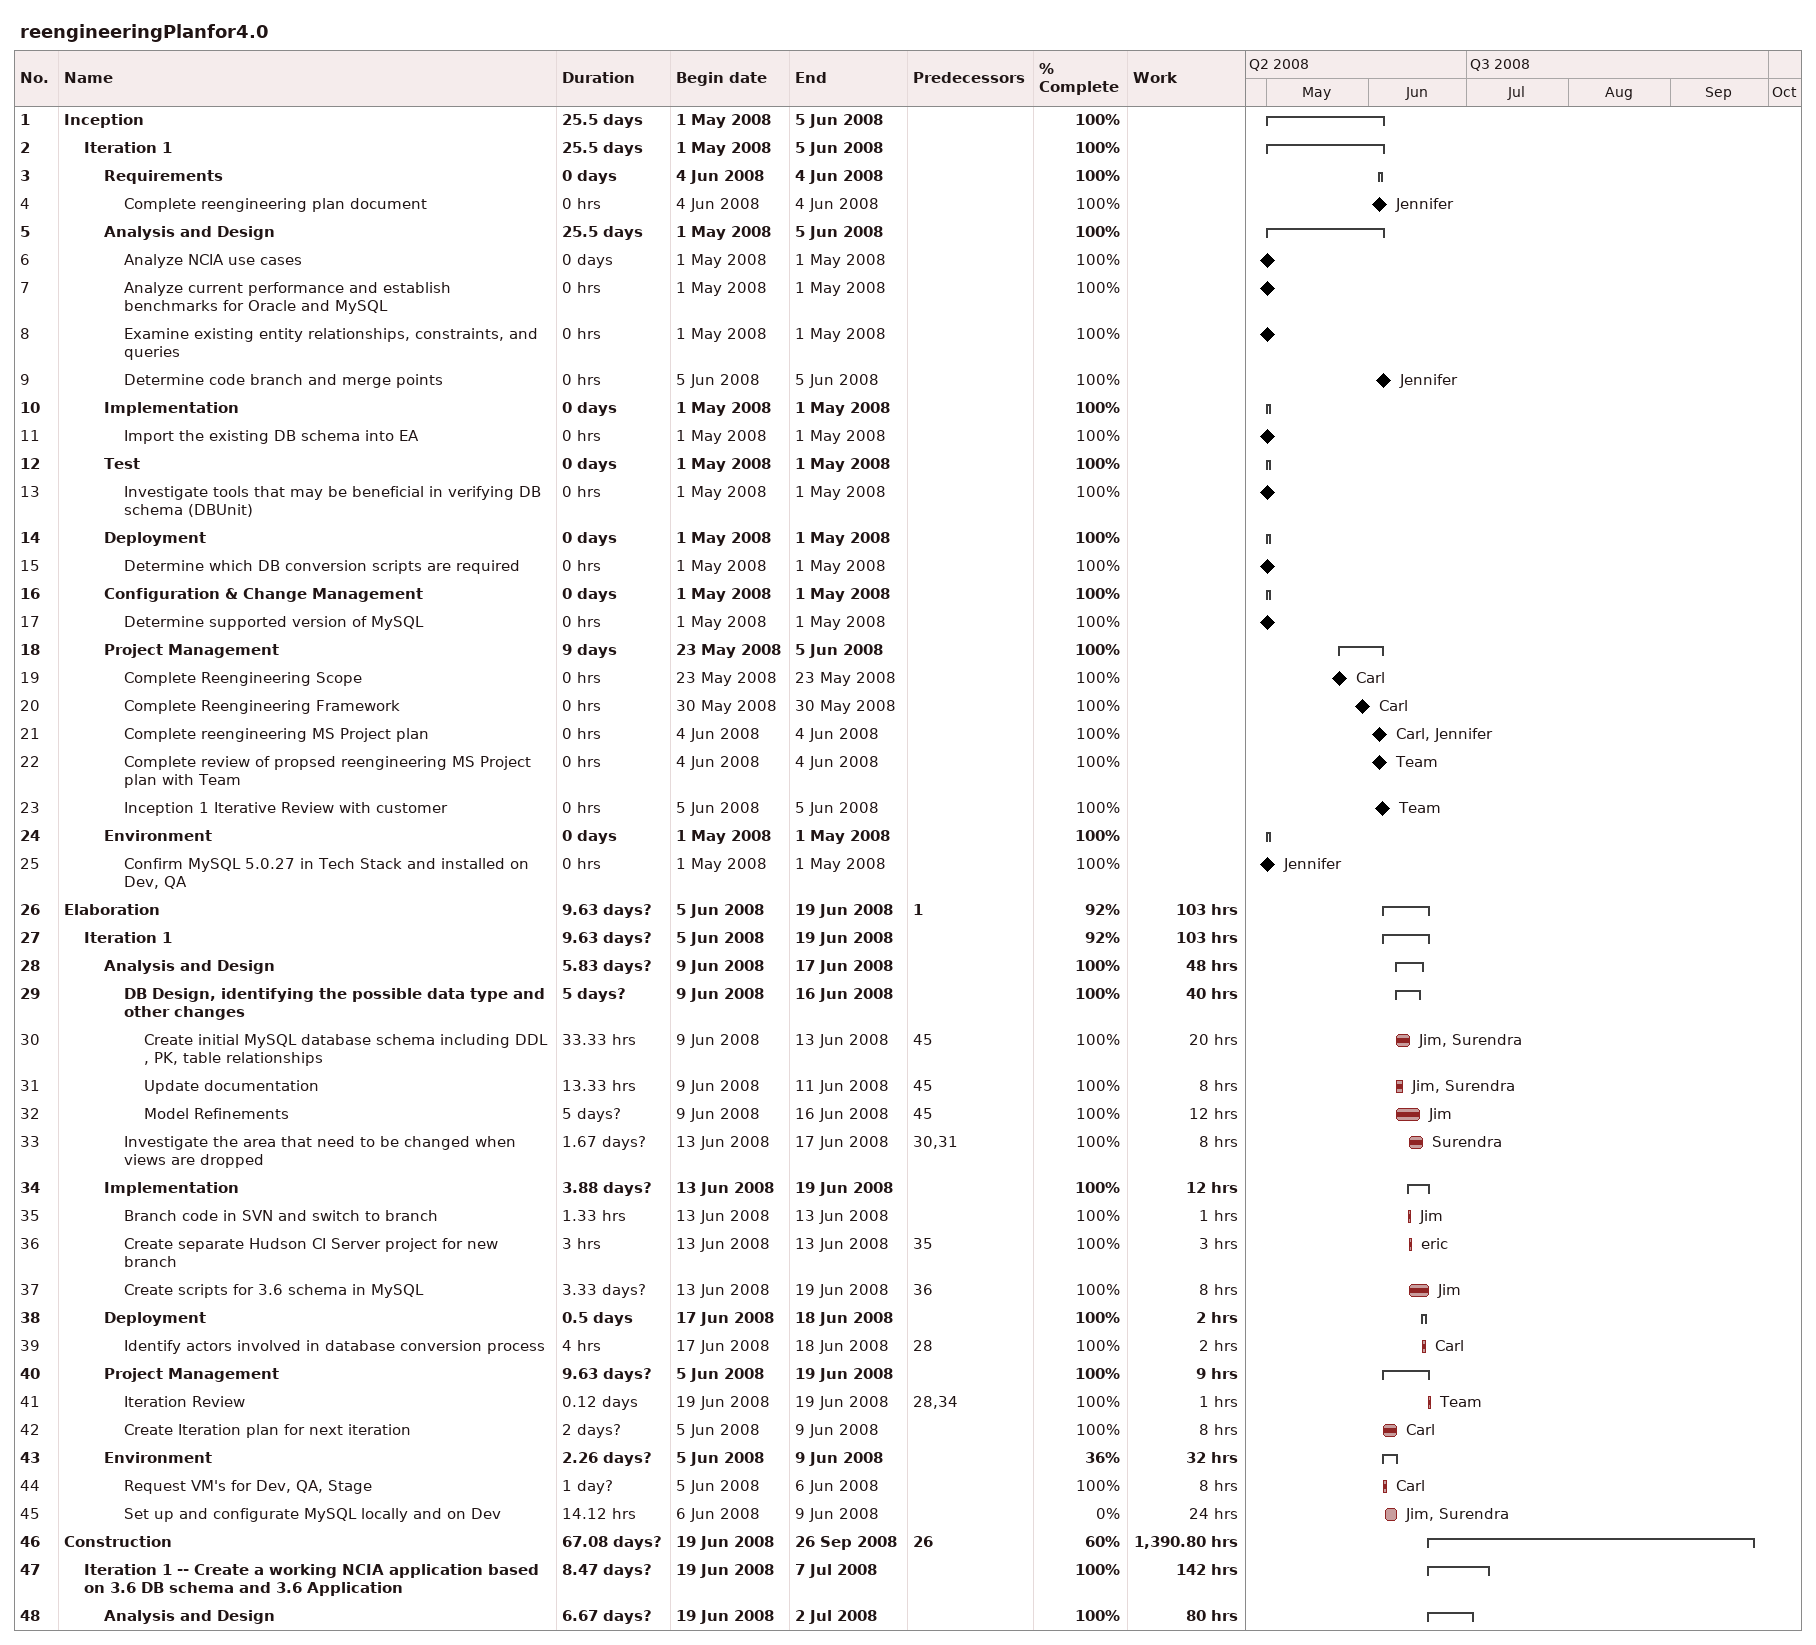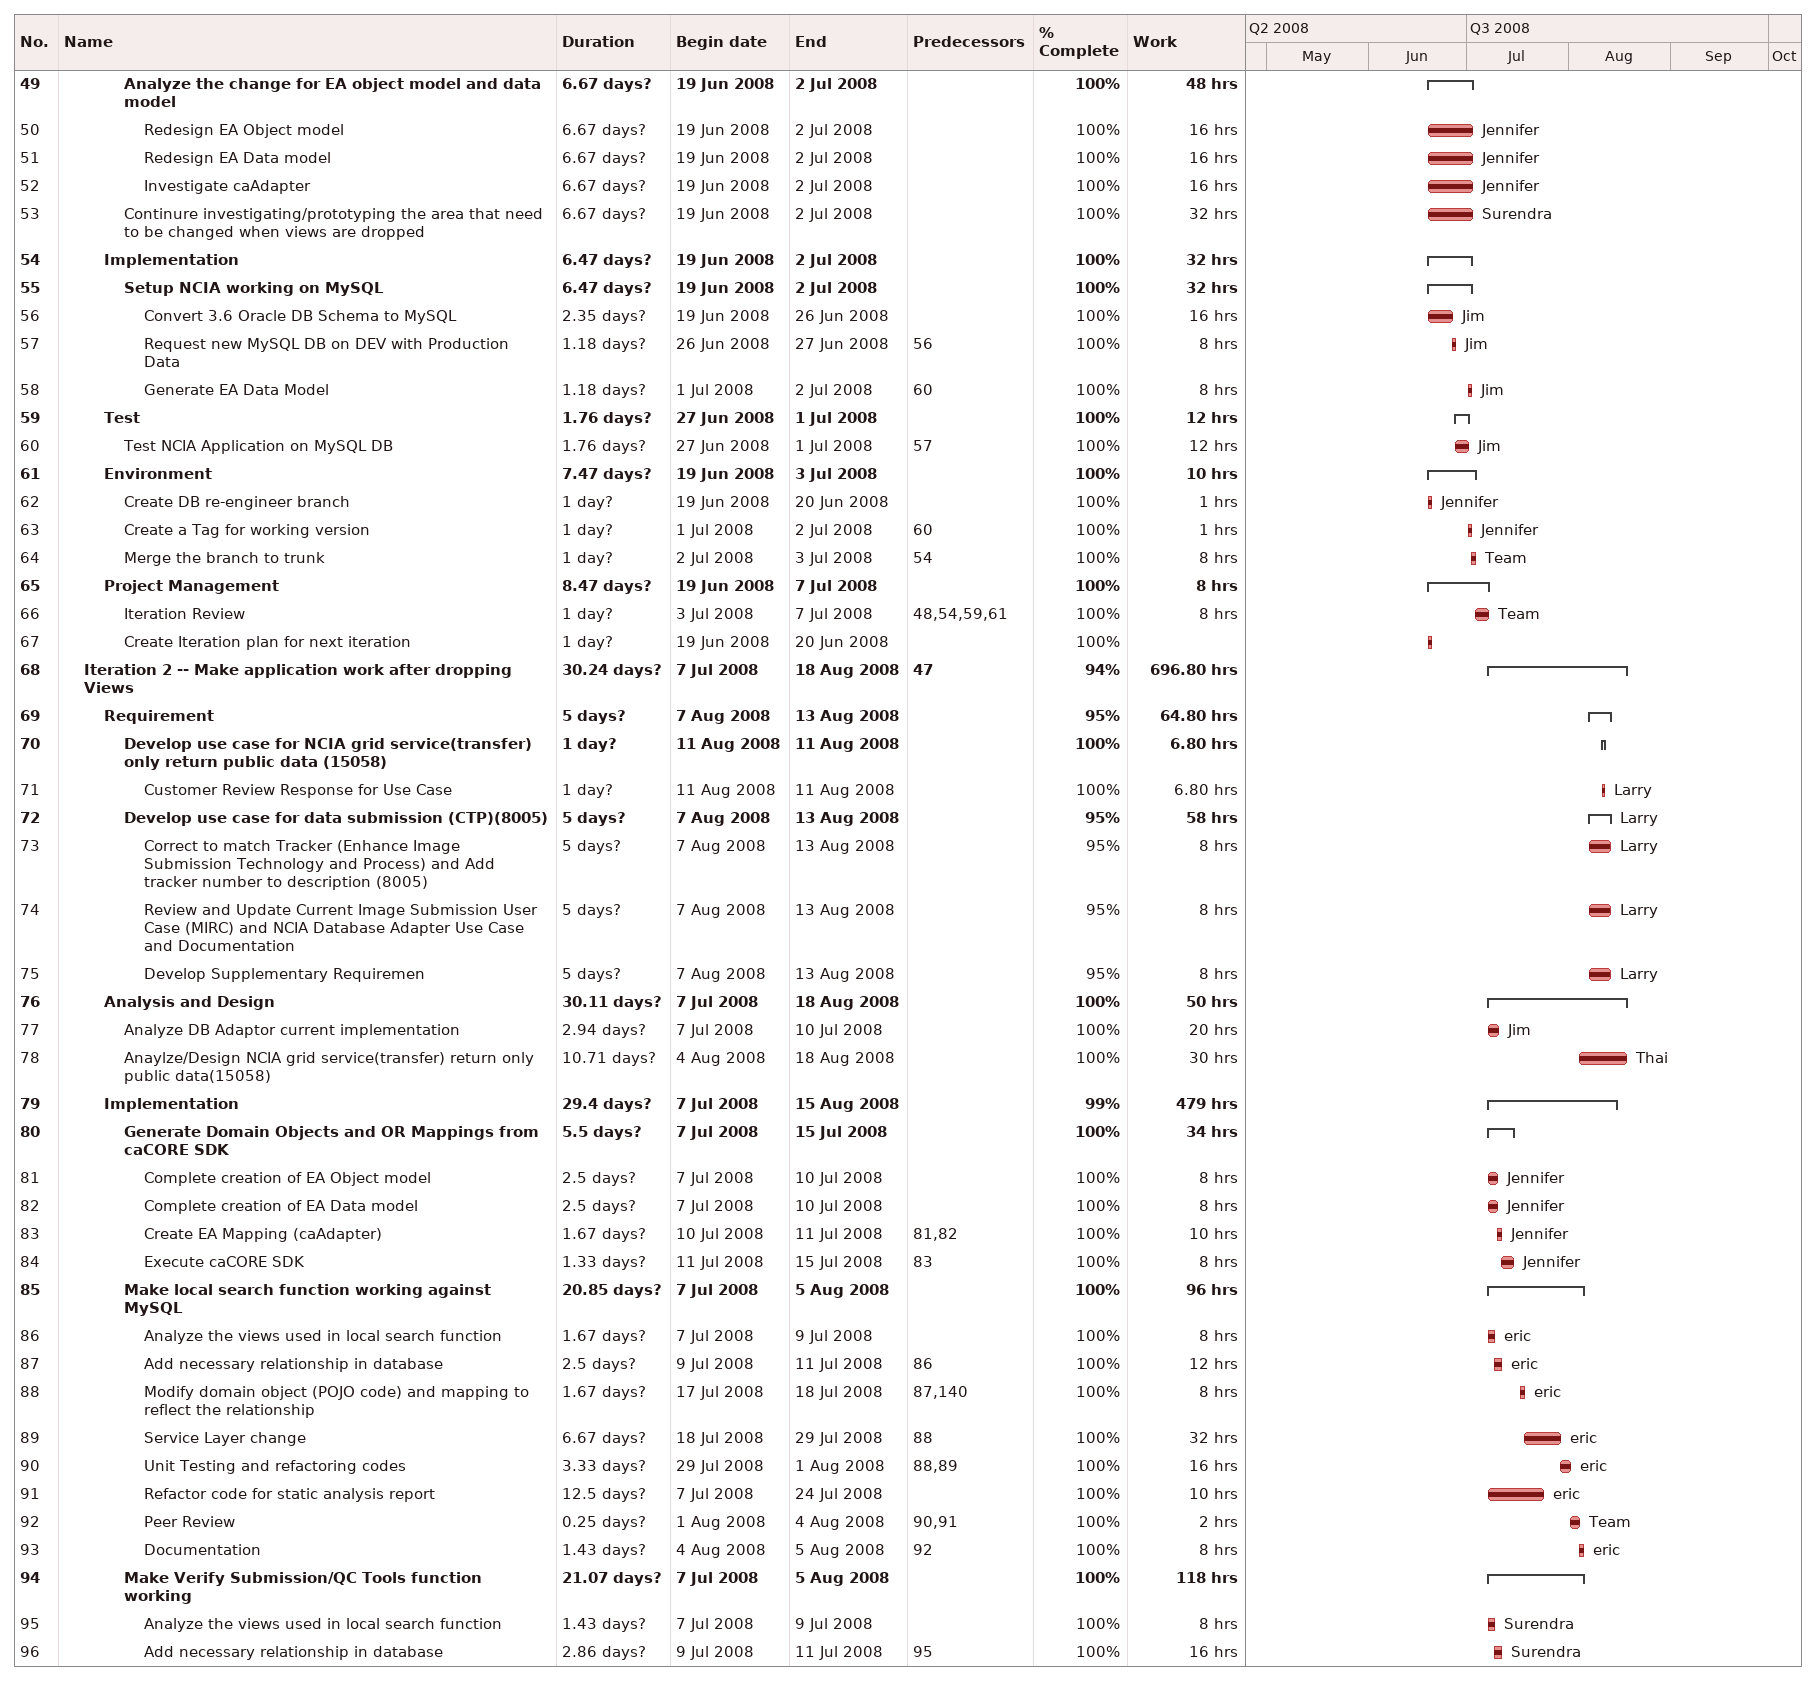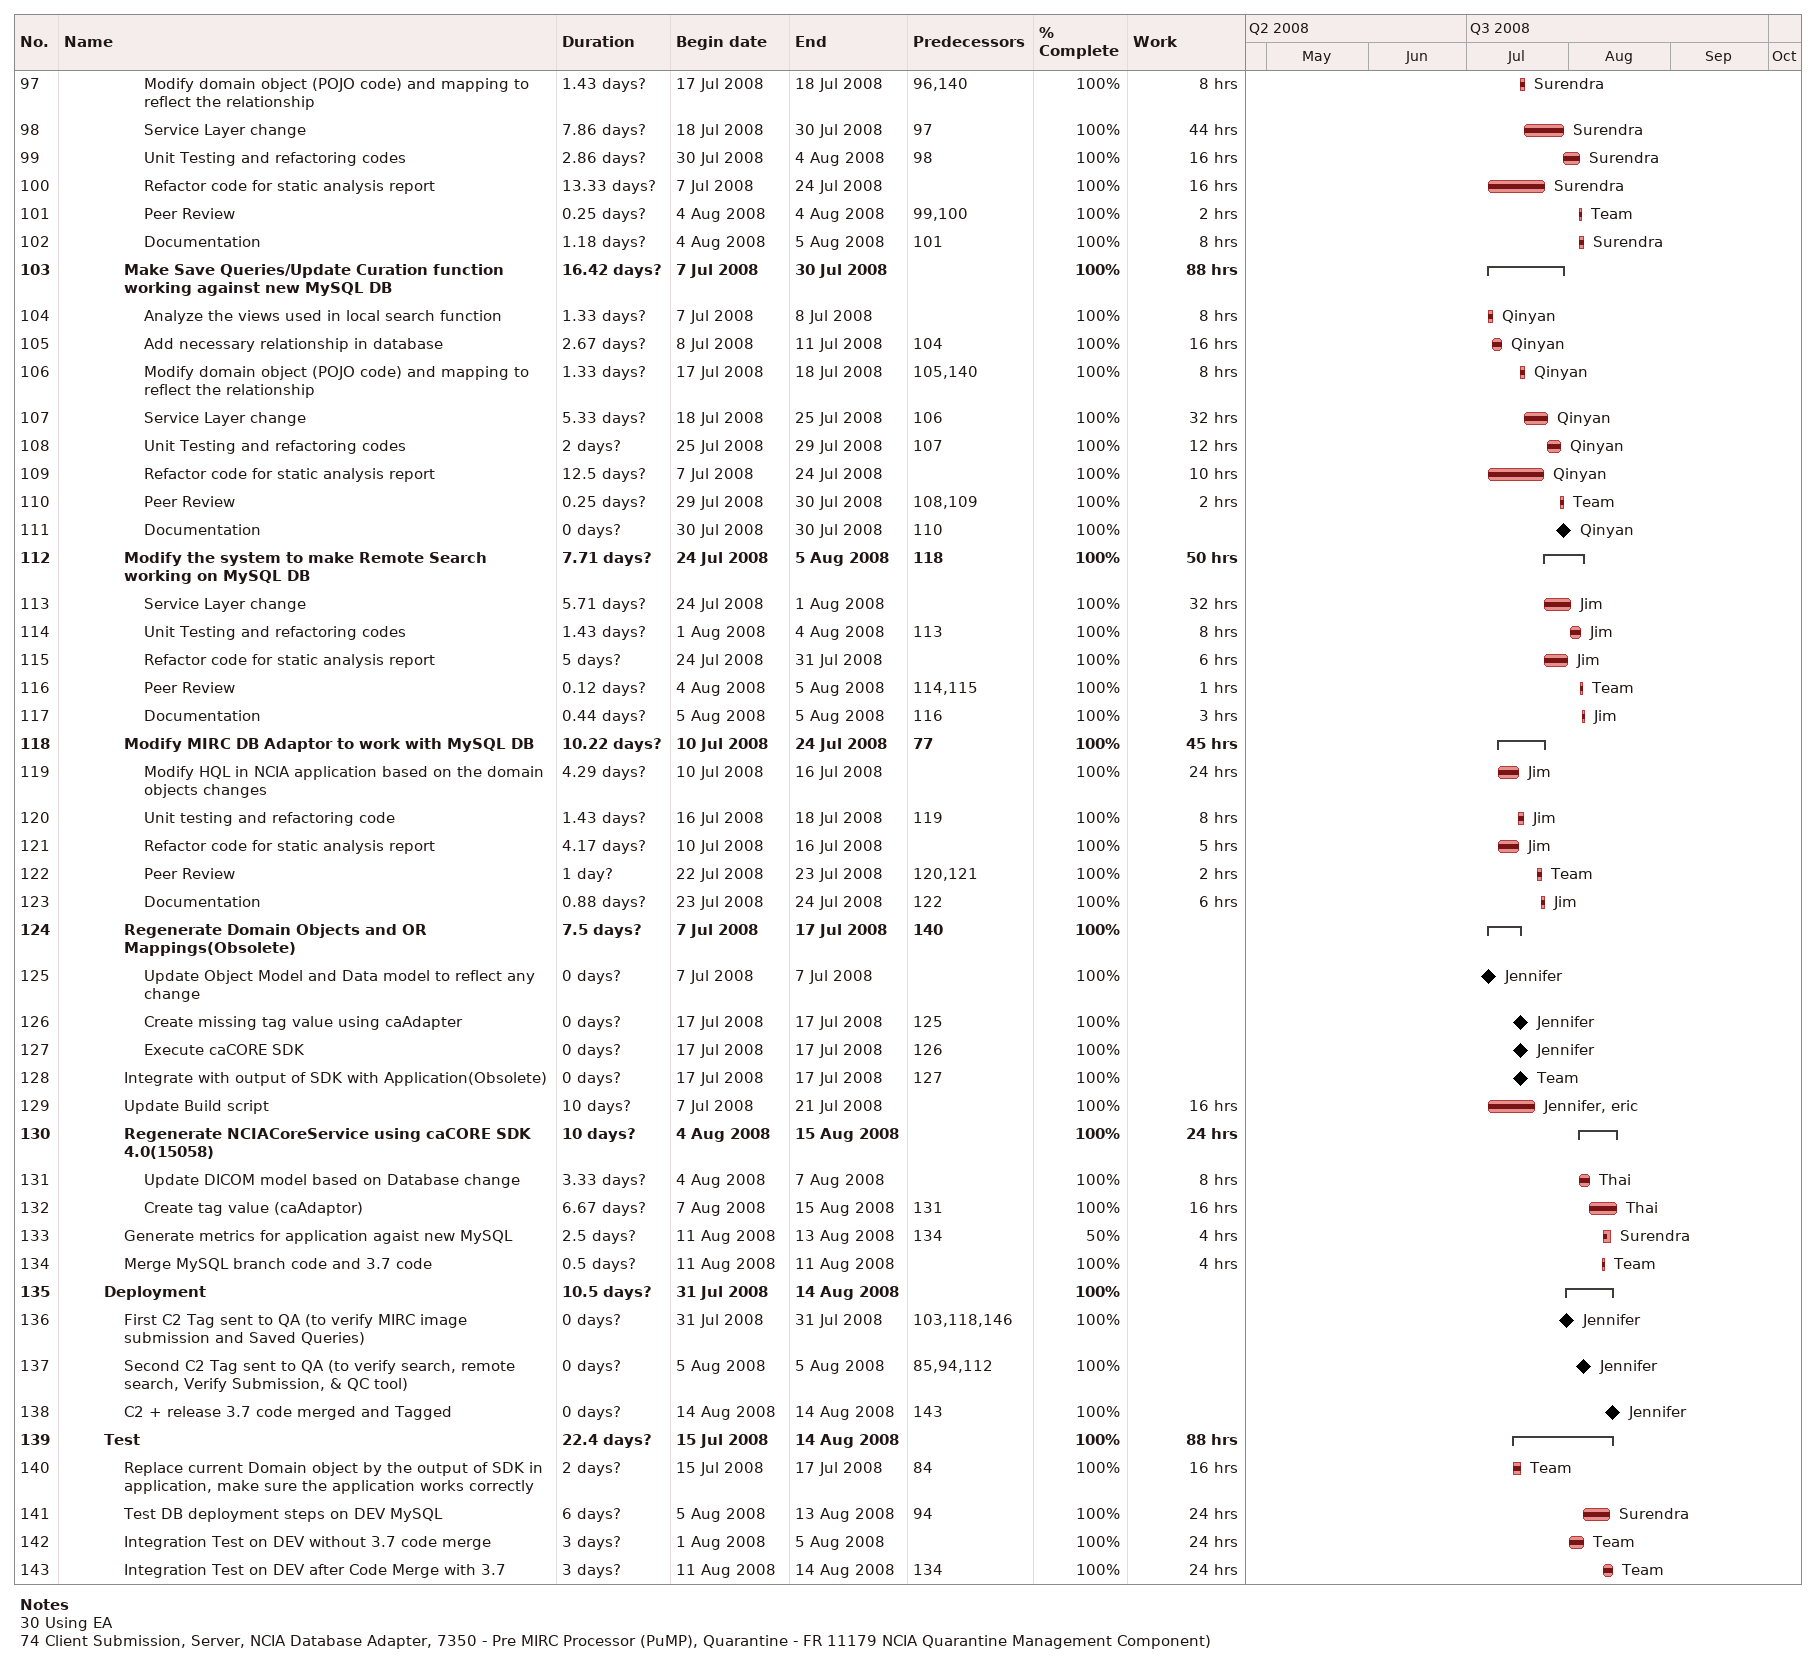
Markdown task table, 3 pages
reengineeringPlanfor4.0

| ID | Level | Task | Duration | Start | Finish | Predecessors | Resources | % complete | Work (h) |
|---|---|---|---|---|---|---|---|---|---|
| 1 | 1 | **Inception** | 25.5d | 2008-05-01 | 2008-06-05 |  |  | 100 |  |
| 2 | 2 | **Iteration 1** | 25.5d | 2008-05-01 | 2008-06-05 |  |  | 100 |  |
| 3 | 3 | **Requirements** | 0d | 2008-06-04 | 2008-06-04 |  |  | 100 |  |
| 4 | 4 | Complete reengineering plan document | 0h | 2008-06-04 | 2008-06-04 |  | Jennifer | 100 |  |
| 5 | 3 | **Analysis and Design** | 25.5d | 2008-05-01 | 2008-06-05 |  |  | 100 |  |
| 6 | 4 | Analyze NCIA use cases | 0d | 2008-05-01 | 2008-05-01 |  |  | 100 |  |
| 7 | 4 | Analyze current performance and establish benchmarks for Oracle and MySQL | 0h | 2008-05-01 | 2008-05-01 |  |  | 100 |  |
| 8 | 4 | Examine existing entity relationships, constraints, and queries | 0h | 2008-05-01 | 2008-05-01 |  |  | 100 |  |
| 9 | 4 | Determine code branch and merge points | 0h | 2008-06-05 | 2008-06-05 |  | Jennifer | 100 |  |
| 10 | 3 | **Implementation** | 0d | 2008-05-01 | 2008-05-01 |  |  | 100 |  |
| 11 | 4 | Import the existing DB schema into EA | 0h | 2008-05-01 | 2008-05-01 |  |  | 100 |  |
| 12 | 3 | **Test** | 0d | 2008-05-01 | 2008-05-01 |  |  | 100 |  |
| 13 | 4 | Investigate tools that may be beneficial in verifying DB schema (DBUnit) | 0h | 2008-05-01 | 2008-05-01 |  |  | 100 |  |
| 14 | 3 | **Deployment** | 0d | 2008-05-01 | 2008-05-01 |  |  | 100 |  |
| 15 | 4 | Determine which DB conversion scripts are required | 0h | 2008-05-01 | 2008-05-01 |  |  | 100 |  |
| 16 | 3 | **Configuration & Change Management** | 0d | 2008-05-01 | 2008-05-01 |  |  | 100 |  |
| 17 | 4 | Determine supported version of MySQL | 0h | 2008-05-01 | 2008-05-01 |  |  | 100 |  |
| 18 | 3 | **Project Management** | 9d | 2008-05-23 | 2008-06-05 |  |  | 100 |  |
| 19 | 4 | Complete Reengineering Scope | 0h | 2008-05-23 | 2008-05-23 |  | Carl | 100 |  |
| 20 | 4 | Complete Reengineering Framework | 0h | 2008-05-30 | 2008-05-30 |  | Carl | 100 |  |
| 21 | 4 | Complete reengineering MS Project plan | 0h | 2008-06-04 | 2008-06-04 |  | Carl, Jennifer | 100 |  |
| 22 | 4 | Complete review of propsed reengineering MS Project plan with Team | 0h | 2008-06-04 | 2008-06-04 |  | Team | 100 |  |
| 23 | 4 | Inception 1 Iterative Review with customer | 0h | 2008-06-05 | 2008-06-05 |  | Team | 100 |  |
| 24 | 3 | **Environment** | 0d | 2008-05-01 | 2008-05-01 |  |  | 100 |  |
| 25 | 4 | Confirm MySQL 5.0.27 in Tech Stack and installed on Dev, QA | 0h | 2008-05-01 | 2008-05-01 |  | Jennifer | 100 |  |
| 26 | 1 | **Elaboration** | 9.63d? | 2008-06-05 | 2008-06-19 | 1 |  | 92 | 103 |
| 27 | 2 | **Iteration 1** | 9.63d? | 2008-06-05 | 2008-06-19 |  |  | 92 | 103 |
| 28 | 3 | **Analysis and Design** | 5.83d? | 2008-06-09 | 2008-06-17 |  |  | 100 | 48 |
| 29 | 4 | **DB Design, identifying the possible data type and other changes** | 5d? | 2008-06-09 | 2008-06-16 |  |  | 100 | 40 |
| 30 | 5 | Create initial MySQL database schema including DDL , PK, table relationships | 33.33h | 2008-06-09 | 2008-06-13 | 45 | Jim, Surendra | 100 | 20 |
| 31 | 5 | Update documentation | 13.33h | 2008-06-09 | 2008-06-11 | 45 | Jim, Surendra | 100 | 8 |
| 32 | 5 | Model Refinements | 5d? | 2008-06-09 | 2008-06-16 | 45 | Jim | 100 | 12 |
| 33 | 4 | Investigate the area that need to be changed when views are dropped | 1.67d? | 2008-06-13 | 2008-06-17 | 30, 31 | Surendra | 100 | 8 |
| 34 | 3 | **Implementation** | 3.88d? | 2008-06-13 | 2008-06-19 |  |  | 100 | 12 |
| 35 | 4 | Branch code in SVN and switch to branch | 1.33h | 2008-06-13 | 2008-06-13 |  | Jim | 100 | 1 |
| 36 | 4 | Create separate Hudson CI Server project for new branch | 3h | 2008-06-13 | 2008-06-13 | 35 | eric | 100 | 3 |
| 37 | 4 | Create scripts for 3.6 schema in MySQL | 3.33d? | 2008-06-13 | 2008-06-19 | 36 | Jim | 100 | 8 |
| 38 | 3 | **Deployment** | 0.5d | 2008-06-17 | 2008-06-18 |  |  | 100 | 2 |
| 39 | 4 | Identify actors involved in database conversion process | 4h | 2008-06-17 | 2008-06-18 | 28 | Carl | 100 | 2 |
| 40 | 3 | **Project Management** | 9.63d? | 2008-06-05 | 2008-06-19 |  |  | 100 | 9 |
| 41 | 4 | Iteration Review | 0.12d | 2008-06-19 | 2008-06-19 | 28, 34 | Team | 100 | 1 |
| 42 | 4 | Create Iteration plan for next iteration | 2d? | 2008-06-05 | 2008-06-09 |  | Carl | 100 | 8 |
| 43 | 3 | **Environment** | 2.26d? | 2008-06-05 | 2008-06-09 |  |  | 36 | 32 |
| 44 | 4 | Request VM's for Dev, QA, Stage | 1d? | 2008-06-05 | 2008-06-06 |  | Carl | 100 | 8 |
| 45 | 4 | Set up and configurate MySQL locally and on Dev | 14.12h | 2008-06-06 | 2008-06-09 |  | Jim, Surendra | 0 | 24 |
| 46 | 1 | **Construction** | 67.08d? | 2008-06-19 | 2008-09-26 | 26 |  | 60 | 1390.80 |
| 47 | 2 | **Iteration 1 -- Create a working NCIA application based on 3.6 DB schema and 3.6 Application** | 8.47d? | 2008-06-19 | 2008-07-07 |  |  | 100 | 142 |
| 48 | 3 | **Analysis and Design** | 6.67d? | 2008-06-19 | 2008-07-02 |  |  | 100 | 80 |
| 49 | 4 | **Analyze the change for EA object model and data model** | 6.67d? | 2008-06-19 | 2008-07-02 |  |  | 100 | 48 |
| 50 | 5 | Redesign EA Object model | 6.67d? | 2008-06-19 | 2008-07-02 |  | Jennifer | 100 | 16 |
| 51 | 5 | Redesign EA Data model | 6.67d? | 2008-06-19 | 2008-07-02 |  | Jennifer | 100 | 16 |
| 52 | 5 | Investigate caAdapter | 6.67d? | 2008-06-19 | 2008-07-02 |  | Jennifer | 100 | 16 |
| 53 | 4 | Continure investigating/prototyping the area that need to be changed when views are dropped | 6.67d? | 2008-06-19 | 2008-07-02 |  | Surendra | 100 | 32 |
| 54 | 3 | **Implementation** | 6.47d? | 2008-06-19 | 2008-07-02 |  |  | 100 | 32 |
| 55 | 4 | **Setup NCIA working on MySQL** | 6.47d? | 2008-06-19 | 2008-07-02 |  |  | 100 | 32 |
| 56 | 5 | Convert 3.6 Oracle DB Schema to MySQL | 2.35d? | 2008-06-19 | 2008-06-26 |  | Jim | 100 | 16 |
| 57 | 5 | Request new MySQL DB on DEV with Production Data | 1.18d? | 2008-06-26 | 2008-06-27 | 56 | Jim | 100 | 8 |
| 58 | 5 | Generate EA Data Model | 1.18d? | 2008-07-01 | 2008-07-02 | 60 | Jim | 100 | 8 |
| 59 | 3 | **Test** | 1.76d? | 2008-06-27 | 2008-07-01 |  |  | 100 | 12 |
| 60 | 4 | Test NCIA Application on MySQL DB | 1.76d? | 2008-06-27 | 2008-07-01 | 57 | Jim | 100 | 12 |
| 61 | 3 | **Environment** | 7.47d? | 2008-06-19 | 2008-07-03 |  |  | 100 | 10 |
| 62 | 4 | Create DB re-engineer branch | 1d? | 2008-06-19 | 2008-06-20 |  | Jennifer | 100 | 1 |
| 63 | 4 | Create a Tag for working version | 1d? | 2008-07-01 | 2008-07-02 | 60 | Jennifer | 100 | 1 |
| 64 | 4 | Merge the branch to trunk | 1d? | 2008-07-02 | 2008-07-03 | 54 | Team | 100 | 8 |
| 65 | 3 | **Project Management** | 8.47d? | 2008-06-19 | 2008-07-07 |  |  | 100 | 8 |
| 66 | 4 | Iteration Review | 1d? | 2008-07-03 | 2008-07-07 | 48, 54, 59, 61 | Team | 100 | 8 |
| 67 | 4 | Create Iteration plan for next iteration | 1d? | 2008-06-19 | 2008-06-20 |  |  | 100 |  |
| 68 | 2 | **Iteration 2 -- Make application work after dropping Views** | 30.24d? | 2008-07-07 | 2008-08-18 | 47 |  | 94 | 696.80 |
| 69 | 3 | **Requirement** | 5d? | 2008-08-07 | 2008-08-13 |  |  | 95 | 64.80 |
| 70 | 4 | **Develop use case for NCIA grid service(transfer) only return public data (15058)** | 1d? | 2008-08-11 | 2008-08-11 |  |  | 100 | 6.80 |
| 71 | 5 | Customer Review Response for Use Case | 1d? | 2008-08-11 | 2008-08-11 |  | Larry | 100 | 6.80 |
| 72 | 4 | **Develop use case for data submission (CTP)(8005)** | 5d? | 2008-08-07 | 2008-08-13 |  | Larry | 95 | 58 |
| 73 | 5 | Correct to match Tracker (Enhance Image Submission Technology and Process) and Add tracker number to description (8005) | 5d? | 2008-08-07 | 2008-08-13 |  | Larry | 95 | 8 |
| 74 | 5 | Review and Update Current Image Submission User Case (MIRC) and NCIA Database Adapter Use Case and Documentation | 5d? | 2008-08-07 | 2008-08-13 |  | Larry | 95 | 8 |
| 75 | 5 | Develop Supplementary Requiremen | 5d? | 2008-08-07 | 2008-08-13 |  | Larry | 95 | 8 |
| 76 | 3 | **Analysis and Design** | 30.11d? | 2008-07-07 | 2008-08-18 |  |  | 100 | 50 |
| 77 | 4 | Analyze DB Adaptor current implementation | 2.94d? | 2008-07-07 | 2008-07-10 |  | Jim | 100 | 20 |
| 78 | 4 | Anaylze/Design NCIA grid service(transfer) return only public data(15058) | 10.71d? | 2008-08-04 | 2008-08-18 |  | Thai | 100 | 30 |
| 79 | 3 | **Implementation** | 29.4d? | 2008-07-07 | 2008-08-15 |  |  | 99 | 479 |
| 80 | 4 | **Generate Domain Objects and OR Mappings from caCORE SDK** | 5.5d? | 2008-07-07 | 2008-07-15 |  |  | 100 | 34 |
| 81 | 5 | Complete creation of EA Object model | 2.5d? | 2008-07-07 | 2008-07-10 |  | Jennifer | 100 | 8 |
| 82 | 5 | Complete creation of EA Data model | 2.5d? | 2008-07-07 | 2008-07-10 |  | Jennifer | 100 | 8 |
| 83 | 5 | Create EA Mapping (caAdapter) | 1.67d? | 2008-07-10 | 2008-07-11 | 81, 82 | Jennifer | 100 | 10 |
| 84 | 5 | Execute caCORE SDK | 1.33d? | 2008-07-11 | 2008-07-15 | 83 | Jennifer | 100 | 8 |
| 85 | 4 | **Make local search function working against MySQL** | 20.85d? | 2008-07-07 | 2008-08-05 |  |  | 100 | 96 |
| 86 | 5 | Analyze the views used in local search function | 1.67d? | 2008-07-07 | 2008-07-09 |  | eric | 100 | 8 |
| 87 | 5 | Add necessary relationship in database | 2.5d? | 2008-07-09 | 2008-07-11 | 86 | eric | 100 | 12 |
| 88 | 5 | Modify domain object (POJO code) and mapping to reflect the relationship | 1.67d? | 2008-07-17 | 2008-07-18 | 87, 140 | eric | 100 | 8 |
| 89 | 5 | Service Layer change | 6.67d? | 2008-07-18 | 2008-07-29 | 88 | eric | 100 | 32 |
| 90 | 5 | Unit Testing and refactoring codes | 3.33d? | 2008-07-29 | 2008-08-01 | 88, 89 | eric | 100 | 16 |
| 91 | 5 | Refactor code for static analysis report | 12.5d? | 2008-07-07 | 2008-07-24 |  | eric | 100 | 10 |
| 92 | 5 | Peer Review | 0.25d? | 2008-08-01 | 2008-08-04 | 90, 91 | Team | 100 | 2 |
| 93 | 5 | Documentation | 1.43d? | 2008-08-04 | 2008-08-05 | 92 | eric | 100 | 8 |
| 94 | 4 | **Make Verify Submission/QC Tools function working** | 21.07d? | 2008-07-07 | 2008-08-05 |  |  | 100 | 118 |
| 95 | 5 | Analyze the views used in local search function | 1.43d? | 2008-07-07 | 2008-07-09 |  | Surendra | 100 | 8 |
| 96 | 5 | Add necessary relationship in database | 2.86d? | 2008-07-09 | 2008-07-11 | 95 | Surendra | 100 | 16 |
| 97 | 5 | Modify domain object (POJO code) and mapping to reflect the relationship | 1.43d? | 2008-07-17 | 2008-07-18 | 96, 140 | Surendra | 100 | 8 |
| 98 | 5 | Service Layer change | 7.86d? | 2008-07-18 | 2008-07-30 | 97 | Surendra | 100 | 44 |
| 99 | 5 | Unit Testing and refactoring codes | 2.86d? | 2008-07-30 | 2008-08-04 | 98 | Surendra | 100 | 16 |
| 100 | 5 | Refactor code for static analysis report | 13.33d? | 2008-07-07 | 2008-07-24 |  | Surendra | 100 | 16 |
| 101 | 5 | Peer Review | 0.25d? | 2008-08-04 | 2008-08-04 | 99, 100 | Team | 100 | 2 |
| 102 | 5 | Documentation | 1.18d? | 2008-08-04 | 2008-08-05 | 101 | Surendra | 100 | 8 |
| 103 | 4 | **Make Save Queries/Update Curation function working against new MySQL DB** | 16.42d? | 2008-07-07 | 2008-07-30 |  |  | 100 | 88 |
| 104 | 5 | Analyze the views used in local search function | 1.33d? | 2008-07-07 | 2008-07-08 |  | Qinyan | 100 | 8 |
| 105 | 5 | Add necessary relationship in database | 2.67d? | 2008-07-08 | 2008-07-11 | 104 | Qinyan | 100 | 16 |
| 106 | 5 | Modify domain object (POJO code) and mapping to reflect the relationship | 1.33d? | 2008-07-17 | 2008-07-18 | 105, 140 | Qinyan | 100 | 8 |
| 107 | 5 | Service Layer change | 5.33d? | 2008-07-18 | 2008-07-25 | 106 | Qinyan | 100 | 32 |
| 108 | 5 | Unit Testing and refactoring codes | 2d? | 2008-07-25 | 2008-07-29 | 107 | Qinyan | 100 | 12 |
| 109 | 5 | Refactor code for static analysis report | 12.5d? | 2008-07-07 | 2008-07-24 |  | Qinyan | 100 | 10 |
| 110 | 5 | Peer Review | 0.25d? | 2008-07-29 | 2008-07-30 | 108, 109 | Team | 100 | 2 |
| 111 | 5 | Documentation | 0d? | 2008-07-30 | 2008-07-30 | 110 | Qinyan | 100 |  |
| 112 | 4 | **Modify the system to make Remote Search working on MySQL DB** | 7.71d? | 2008-07-24 | 2008-08-05 | 118 |  | 100 | 50 |
| 113 | 5 | Service Layer change | 5.71d? | 2008-07-24 | 2008-08-01 |  | Jim | 100 | 32 |
| 114 | 5 | Unit Testing and refactoring codes | 1.43d? | 2008-08-01 | 2008-08-04 | 113 | Jim | 100 | 8 |
| 115 | 5 | Refactor code for static analysis report | 5d? | 2008-07-24 | 2008-07-31 |  | Jim | 100 | 6 |
| 116 | 5 | Peer Review | 0.12d? | 2008-08-04 | 2008-08-05 | 114, 115 | Team | 100 | 1 |
| 117 | 5 | Documentation | 0.44d? | 2008-08-05 | 2008-08-05 | 116 | Jim | 100 | 3 |
| 118 | 4 | **Modify MIRC DB Adaptor to work with MySQL DB** | 10.22d? | 2008-07-10 | 2008-07-24 | 77 |  | 100 | 45 |
| 119 | 5 | Modify HQL in NCIA application based on the domain objects changes | 4.29d? | 2008-07-10 | 2008-07-16 |  | Jim | 100 | 24 |
| 120 | 5 | Unit testing and refactoring code | 1.43d? | 2008-07-16 | 2008-07-18 | 119 | Jim | 100 | 8 |
| 121 | 5 | Refactor code for static analysis report | 4.17d? | 2008-07-10 | 2008-07-16 |  | Jim | 100 | 5 |
| 122 | 5 | Peer Review | 1d? | 2008-07-22 | 2008-07-23 | 120, 121 | Team | 100 | 2 |
| 123 | 5 | Documentation | 0.88d? | 2008-07-23 | 2008-07-24 | 122 | Jim | 100 | 6 |
| 124 | 4 | **Regenerate Domain Objects and OR Mappings(Obsolete)** | 7.5d? | 2008-07-07 | 2008-07-17 | 140 |  | 100 |  |
| 125 | 5 | Update Object Model and Data model to reflect any change | 0d? | 2008-07-07 | 2008-07-07 |  | Jennifer | 100 |  |
| 126 | 5 | Create missing tag value using caAdapter | 0d? | 2008-07-17 | 2008-07-17 | 125 | Jennifer | 100 |  |
| 127 | 5 | Execute caCORE SDK | 0d? | 2008-07-17 | 2008-07-17 | 126 | Jennifer | 100 |  |
| 128 | 4 | Integrate with output of SDK with Application(Obsolete) | 0d? | 2008-07-17 | 2008-07-17 | 127 | Team | 100 |  |
| 129 | 4 | Update Build script | 10d? | 2008-07-07 | 2008-07-21 |  | Jennifer, eric | 100 | 16 |
| 130 | 4 | **Regenerate NCIACoreService using caCORE SDK 4.0(15058)** | 10d? | 2008-08-04 | 2008-08-15 |  |  | 100 | 24 |
| 131 | 5 | Update DICOM model based on Database change | 3.33d? | 2008-08-04 | 2008-08-07 |  | Thai | 100 | 8 |
| 132 | 5 | Create tag value (caAdaptor) | 6.67d? | 2008-08-07 | 2008-08-15 | 131 | Thai | 100 | 16 |
| 133 | 4 | Generate metrics for application agaist new MySQL | 2.5d? | 2008-08-11 | 2008-08-13 | 134 | Surendra | 50 | 4 |
| 134 | 4 | Merge MySQL branch code and 3.7 code | 0.5d? | 2008-08-11 | 2008-08-11 |  | Team | 100 | 4 |
| 135 | 3 | **Deployment** | 10.5d? | 2008-07-31 | 2008-08-14 |  |  | 100 |  |
| 136 | 4 | First C2 Tag sent to QA (to verify MIRC image submission and Saved Queries) | 0d? | 2008-07-31 | 2008-07-31 | 103, 118, 146 | Jennifer | 100 |  |
| 137 | 4 | Second C2 Tag sent to QA (to verify search, remote search, Verify Submission, & QC tool) | 0d? | 2008-08-05 | 2008-08-05 | 85, 94, 112 | Jennifer | 100 |  |
| 138 | 4 | C2 + release 3.7 code merged and Tagged | 0d? | 2008-08-14 | 2008-08-14 | 143 | Jennifer | 100 |  |
| 139 | 3 | **Test** | 22.4d? | 2008-07-15 | 2008-08-14 |  |  | 100 | 88 |
| 140 | 4 | Replace current Domain object by the output of SDK in application, make sure the application works correctly | 2d? | 2008-07-15 | 2008-07-17 | 84 | Team | 100 | 16 |
| 141 | 4 | Test DB deployment steps on DEV MySQL | 6d? | 2008-08-05 | 2008-08-13 | 94 | Surendra | 100 | 24 |
| 142 | 4 | Integration Test on DEV without 3.7 code merge | 3d? | 2008-08-01 | 2008-08-05 |  | Team | 100 | 24 |
| 143 | 4 | Integration Test on DEV after Code Merge with 3.7 | 3d? | 2008-08-11 | 2008-08-14 | 134 | Team | 100 | 24 |

Notes
- 30: Using EA
- 74: Client Submission, Server, NCIA Database Adapter, 7350 - Pre MIRC Processor (PuMP), Quarantine - FR 11179 NCIA Quarantine Management Component)
